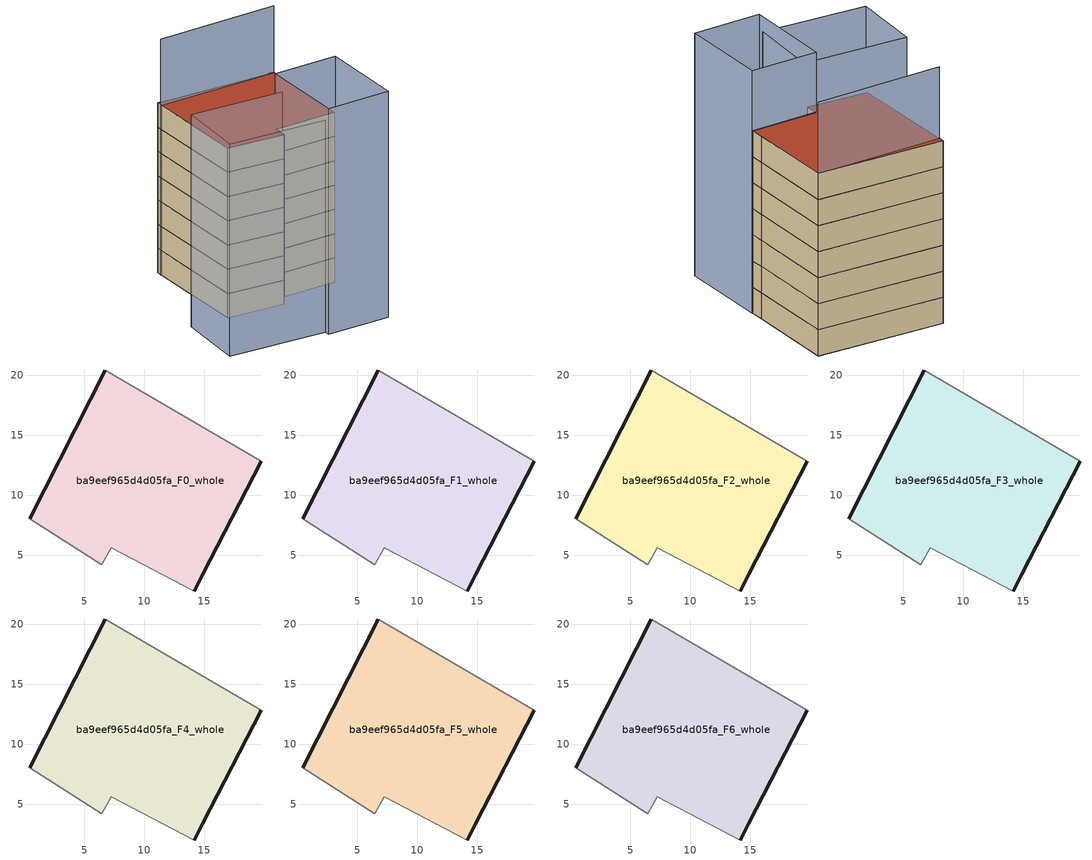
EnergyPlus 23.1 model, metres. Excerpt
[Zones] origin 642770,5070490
ba9eef965d4d05fa_F0_whole
 floor ground (EU_floor_Construction): 14.85,3.41 19.76,12.82 6.75,20.42 0.44,8.02 6.44,4.21 7.24,5.62 14.15,2.01 z0
 wall outside (EU_wall_Construction): 0.44,8.02 6.75,20.42 / 19.76,12.82 14.85,3.41 14.15,2.01 z0:3
 wall adiabatic (EU_wall_Construction): 14.15,2.01 7.24,5.62 6.44,4.21 0.44,8.02 / 6.75,20.42 19.76,12.82 z0:3
ba9eef965d4d05fa_F1_whole
 floor to ba9eef965d4d05fa_F0_whole (EU_floor_Construction): 14.85,3.41 19.75,12.82 6.75,20.42 0.44,8.02 6.44,4.21 7.24,5.62 14.15,2.01 z3
 wall outside (EU_wall_Construction): 0.44,8.02 6.75,20.42 / 19.76,12.82 14.85,3.41 14.15,2.01 z3:6
 wall adiabatic (EU_wall_Construction): 14.15,2.01 7.24,5.62 6.44,4.21 0.44,8.02 / 6.75,20.42 19.76,12.82 z3:6
ba9eef965d4d05fa_F2_whole
 floor to ba9eef965d4d05fa_F1_whole (EU_floor_Construction): 14.85,3.41 19.75,12.82 6.75,20.42 0.44,8.02 6.44,4.21 7.24,5.62 14.15,2.01 z6
 wall outside (EU_wall_Construction): 0.44,8.02 6.75,20.42 / 19.76,12.82 14.85,3.41 14.15,2.01 z6:9
 wall adiabatic (EU_wall_Construction): 14.15,2.01 7.24,5.62 6.44,4.21 0.44,8.02 / 6.75,20.42 19.76,12.82 z6:9
ba9eef965d4d05fa_F3_whole
 floor to ba9eef965d4d05fa_F2_whole (EU_floor_Construction): 14.85,3.41 19.75,12.82 6.75,20.42 0.44,8.02 6.44,4.21 7.24,5.62 14.15,2.01 z9
 wall outside (EU_wall_Construction): 0.44,8.02 6.75,20.42 / 19.76,12.82 14.85,3.41 14.15,2.01 z9:12
 wall adiabatic (EU_wall_Construction): 14.15,2.01 7.24,5.62 6.44,4.21 0.44,8.02 / 6.75,20.42 19.76,12.82 z9:12
ba9eef965d4d05fa_F4_whole
 floor to ba9eef965d4d05fa_F3_whole (EU_floor_Construction): 14.85,3.41 19.75,12.82 6.75,20.42 0.44,8.02 6.44,4.21 7.24,5.62 14.15,2.01 z12
 wall outside (EU_wall_Construction): 0.44,8.02 6.75,20.42 / 19.76,12.82 14.85,3.41 14.15,2.01 z12:15
 wall adiabatic (EU_wall_Construction): 14.15,2.01 7.24,5.62 6.44,4.21 0.44,8.02 / 6.75,20.42 19.76,12.82 z12:15
ba9eef965d4d05fa_F5_whole
 floor to ba9eef965d4d05fa_F4_whole (EU_floor_Construction): 14.85,3.41 19.75,12.82 6.75,20.42 0.44,8.02 6.44,4.21 7.24,5.62 14.15,2.01 z15
 wall outside (EU_wall_Construction): 0.44,8.02 6.75,20.42 / 19.76,12.82 14.85,3.41 14.15,2.01 z15:18
 wall adiabatic (EU_wall_Construction): 14.15,2.01 7.24,5.62 6.44,4.21 0.44,8.02 / 6.75,20.42 19.76,12.82 z15:18
ba9eef965d4d05fa_F6_whole
 floor to ba9eef965d4d05fa_F5_whole (EU_floor_Construction): 14.85,3.41 19.75,12.82 6.75,20.42 0.44,8.02 6.44,4.21 7.24,5.62 14.15,2.01 z18
 wall outside (EU_wall_Construction): 0.44,8.02 6.75,20.42 / 19.76,12.82 14.85,3.41 14.15,2.01 z18:21
 wall adiabatic (EU_wall_Construction): 14.15,2.01 7.24,5.62 6.44,4.21 0.44,8.02 / 6.75,20.42 19.76,12.82 z18:21
 roof outside (EU_roof_Construction): 19.76,12.82 14.85,3.41 14.15,2.01 7.24,5.62 6.44,4.21 0.44,8.02 6.75,20.42 z21
shading: 7.12,5.68 14.19,1.99 / 14.19,1.99 9.24,-7.49 / 9.24,-7.49 2.17,-3.8 / 2.17,-3.8 7.12,5.68 z0:27.9; 2.54,-3.19 -7.93,3.22 / -7.93,3.22 -3.46,10.52 / -3.46,10.52 7.01,4.11 / 7.01,4.11 2.54,-3.19 z0:26.2; 19.76,12.82 6.36,19.79 z0:29.2
[Building]
EU S2 Campaign: North Axis=0; Terrain=City; Solar Distribution=FullExterior
[Site:Location]
Lyon-Bron: Latitude=45.75; Longitude=5; Time Zone=1; Elevation=198
[SizingPeriod:WeatherFileDays]
AnnualSizingPeriod: Begin Month=1; Begin Day of Month=1; End Month=12; End Day of Month=31; Day of Week for Start Day=Monday; Use Weather File Daylight Saving Period=No; Use Weather File Rain and Snow Indicators=No
[MATERIAL]
EU_InternalMass_Material: Roughness=MediumRough; Thickness=0.1; Conductivity=1; Density=1800; Specific Heat=900; Thermal Absorptance=0.9; Solar Absorptance=0.7; Visible Absorptance=0.7
[MATERIAL:NOMASS] Roughness=MediumRough; Thermal Absorptance=0.9; Solar Absorptance=0.7; Visible Absorptance=0.7
Name | Thermal Resistance
EU_wall_NoMass | 0.776494
EU_roof_NoMass | 0.486893
EU_floor_NoMass | 0.421597
[CONSTRUCTION]
EU_wall_Construction: EU_wall_NoMass
EU_roof_Construction: EU_roof_NoMass
EU_floor_Construction: EU_floor_NoMass
EU_InternalMass_Construction: EU_InternalMass_Material
[ZONE] Type=1; Multiplier=1; Ceiling Height=autocalculate; Floor Area=autocalculate; Part of Total Floor Area=Yes
Name | Volume
ba9eef965d4d05fa_F0_whole | 591.677
ba9eef965d4d05fa_F1_whole; ba9eef965d4d05fa_F2_whole; ba9eef965d4d05fa_F3_whole; ba9eef965d4d05fa_F4_whole; ba9eef965d4d05fa_F5_whole; ba9eef965d4d05fa_F6_whole | 591.678
[INTERNALMASS] Construction=EU_InternalMass_Construction; Surface Area=197.226
Name | Zone or ZoneList
ba9eef965d4d05fa_F0_whole_EU_InternalMass | ba9eef965d4d05fa_F0_whole
ba9eef965d4d05fa_F1_whole_EU_InternalMass | ba9eef965d4d05fa_F1_whole
ba9eef965d4d05fa_F2_whole_EU_InternalMass | ba9eef965d4d05fa_F2_whole
ba9eef965d4d05fa_F3_whole_EU_InternalMass | ba9eef965d4d05fa_F3_whole
ba9eef965d4d05fa_F4_whole_EU_InternalMass | ba9eef965d4d05fa_F4_whole
ba9eef965d4d05fa_F5_whole_EU_InternalMass | ba9eef965d4d05fa_F5_whole
ba9eef965d4d05fa_F6_whole_EU_InternalMass | ba9eef965d4d05fa_F6_whole
[OTHEREQUIPMENT] Fuel Type=Electricity; Design Level Calculation Method=Watts/Area; Power per Zone Floor Area=1; Fraction Latent=0; Fraction Radiant=0; Fraction Lost=0; Carbon Dioxide Generation Rate=0; EndUse Subcategory=EU_Step8_InternalGains
Name | Zone or ZoneList or Space or SpaceList | Schedule
EU_Step8_InternalGain_ba9eef965d4d05fa_F0_whole_f000 | ba9eef965d4d05fa_F0_whole | EU_Step8_GainSchedule_ba9eef965d4d05fa_F0_whole_f000
EU_Step8_InternalGain_ba9eef965d4d05fa_F1_whole_f000 | ba9eef965d4d05fa_F1_whole | EU_Step8_GainSchedule_ba9eef965d4d05fa_F1_whole_f000
EU_Step8_InternalGain_ba9eef965d4d05fa_F2_whole_f000 | ba9eef965d4d05fa_F2_whole | EU_Step8_GainSchedule_ba9eef965d4d05fa_F2_whole_f000
EU_Step8_InternalGain_ba9eef965d4d05fa_F3_whole_f000 | ba9eef965d4d05fa_F3_whole | EU_Step8_GainSchedule_ba9eef965d4d05fa_F3_whole_f000
EU_Step8_InternalGain_ba9eef965d4d05fa_F4_whole_f000 | ba9eef965d4d05fa_F4_whole | EU_Step8_GainSchedule_ba9eef965d4d05fa_F4_whole_f000
EU_Step8_InternalGain_ba9eef965d4d05fa_F5_whole_f000 | ba9eef965d4d05fa_F5_whole | EU_Step8_GainSchedule_ba9eef965d4d05fa_F5_whole_f000
EU_Step8_InternalGain_ba9eef965d4d05fa_F6_whole_f000 | ba9eef965d4d05fa_F6_whole | EU_Step8_GainSchedule_ba9eef965d4d05fa_F6_whole_f000
[ZONEVENTILATION:DESIGNFLOWRATE] Schedule=EU_AlwaysOn; Design Flow Rate Calculation Method=AirChanges/Hour; Air Changes per Hour=0.693814; Ventilation Type=Natural; Fan Pressure Rise=0; Fan Total Efficiency=1; Constant Term Coefficient=1; Temperature Term Coefficient=0; Velocity Term Coefficient=0; Velocity Squared Term Coefficient=0; Minimum Indoor Temperature=-100; Maximum Indoor Temperature=100; Delta Temperature=-100; Minimum Outdoor Temperature=-100; Maximum Outdoor Temperature=100; Maximum Wind Speed=40
Name | Zone or ZoneList or Space or SpaceList
EU_ConstantAir_ba9eef965d4d05fa_F0_whole | ba9eef965d4d05fa_F0_whole
EU_ConstantAir_ba9eef965d4d05fa_F1_whole | ba9eef965d4d05fa_F1_whole
EU_ConstantAir_ba9eef965d4d05fa_F2_whole | ba9eef965d4d05fa_F2_whole
EU_ConstantAir_ba9eef965d4d05fa_F3_whole | ba9eef965d4d05fa_F3_whole
EU_ConstantAir_ba9eef965d4d05fa_F4_whole | ba9eef965d4d05fa_F4_whole
EU_ConstantAir_ba9eef965d4d05fa_F5_whole | ba9eef965d4d05fa_F5_whole
EU_ConstantAir_ba9eef965d4d05fa_F6_whole | ba9eef965d4d05fa_F6_whole
[HVACTEMPLATE:THERMOSTAT] Constant Heating Setpoint=20; Constant Cooling Setpoint=50
EU_HeatOnly_ba9eef965d4d05fa_F0_whole; EU_HeatOnly_ba9eef965d4d05fa_F1_whole; EU_HeatOnly_ba9eef965d4d05fa_F2_whole; EU_HeatOnly_ba9eef965d4d05fa_F3_whole; EU_HeatOnly_ba9eef965d4d05fa_F4_whole; EU_HeatOnly_ba9eef965d4d05fa_F5_whole; EU_HeatOnly_ba9eef965d4d05fa_F6_whole
[HVACTEMPLATE:ZONE:IDEALLOADSAIRSYSTEM] System Availability Schedule=EU_AlwaysOn; Maximum Heating Supply Air Temperature=50; Minimum Cooling Supply Air Temperature=13; Maximum Heating Supply Air Humidity Ratio=0.0156; Minimum Cooling Supply Air Humidity Ratio=0.0077; Heating Limit=NoLimit; Cooling Limit=NoLimit; Heating Availability Schedule=EU_AlwaysOn; Cooling Availability Schedule=EU_CoolingOff; Dehumidification Control Type=ConstantSensibleHeatRatio; Cooling Sensible Heat Ratio=0.7; Dehumidification Setpoint=60; Humidification Control Type=None; Humidification Setpoint=30; Outdoor Air Method=None; Outdoor Air Flow Rate per Person=0.00944; Outdoor Air Flow Rate per Zone Floor Area=0; Outdoor Air Flow Rate per Zone=0; Demand Controlled Ventilation Type=None; Outdoor Air Economizer Type=NoEconomizer; Heat Recovery Type=None; Sensible Heat Recovery Effectiveness=0.7; Latent Heat Recovery Effectiveness=0.65
Name | Template Thermostat
ba9eef965d4d05fa_F0_whole | EU_HeatOnly_ba9eef965d4d05fa_F0_whole
ba9eef965d4d05fa_F1_whole | EU_HeatOnly_ba9eef965d4d05fa_F1_whole
ba9eef965d4d05fa_F2_whole | EU_HeatOnly_ba9eef965d4d05fa_F2_whole
ba9eef965d4d05fa_F3_whole | EU_HeatOnly_ba9eef965d4d05fa_F3_whole
ba9eef965d4d05fa_F4_whole | EU_HeatOnly_ba9eef965d4d05fa_F4_whole
ba9eef965d4d05fa_F5_whole | EU_HeatOnly_ba9eef965d4d05fa_F5_whole
ba9eef965d4d05fa_F6_whole | EU_HeatOnly_ba9eef965d4d05fa_F6_whole
[SIZING:ZONE] Zone Cooling Design Supply Air Temperature Input Method=SupplyAirTemperature; Zone Cooling Design Supply Air Temperature=13; Zone Heating Design Supply Air Temperature Input Method=SupplyAirTemperature; Zone Heating Design Supply Air Temperature=50; Zone Cooling Design Supply Air Humidity Ratio=0.008; Zone Heating Design Supply Air Humidity Ratio=0.008; Cooling Design Air Flow Method=DesignDay; Cooling Design Air Flow Rate=0; Cooling Minimum Air Flow per Zone Floor Area=0.000762; Cooling Minimum Air Flow=0; Cooling Minimum Air Flow Fraction=0.2; Heating Design Air Flow Method=DesignDay; Heating Design Air Flow Rate=0; Heating Maximum Air Flow per Zone Floor Area=0.002032; Heating Maximum Air Flow=0.141576; Heating Maximum Air Flow Fraction=0.3; Account for Dedicated Outdoor Air System=No; Dedicated Outdoor Air System Control Strategy=NeutralSupplyAir; Dedicated Outdoor Air Low Setpoint Temperature for Design=autosize; Dedicated Outdoor Air High Setpoint Temperature for Design=autosize; Zone Load Sizing Method=Sensible Load Only No Latent Load; Zone Latent Cooling Design Supply Air Humidity Ratio Input Method=HumidityRatioDifference; Zone Cooling Design Supply Air Humidity Ratio Difference=0.005; Zone Latent Heating Design Supply Air Humidity Ratio Input Method=HumidityRatioDifference; Zone Humidification Design Supply Air Humidity Ratio Difference=0.005
ba9eef965d4d05fa_F0_whole; ba9eef965d4d05fa_F1_whole; ba9eef965d4d05fa_F2_whole; ba9eef965d4d05fa_F3_whole; ba9eef965d4d05fa_F4_whole; ba9eef965d4d05fa_F5_whole; ba9eef965d4d05fa_F6_whole
[SCHEDULE:CONSTANT]
Name | Hourly Value
EU_AlwaysOn | 1
EU_CoolingOff | 0
[SCHEDULE:FILE] Column Number=1; Rows to Skip at Top=0; Number of Hours of Data=8760; Column Separator=Comma; Interpolate to Timestep=No; Minutes per Item=60; Adjust Schedule for Daylight Savings=Yes
Name | File
EU_Step8_GainSchedule_ba9eef965d4d05fa_F0_whole_f000 | ../../schedules/ba9eef965d4d05fa/ba9eef965d4d05fa_F0_whole_f000_gain.csv
EU_Step8_GainSchedule_ba9eef965d4d05fa_F1_whole_f000 | ../../schedules/ba9eef965d4d05fa/ba9eef965d4d05fa_F1_whole_f000_gain.csv
EU_Step8_GainSchedule_ba9eef965d4d05fa_F2_whole_f000 | ../../schedules/ba9eef965d4d05fa/ba9eef965d4d05fa_F2_whole_f000_gain.csv
EU_Step8_GainSchedule_ba9eef965d4d05fa_F3_whole_f000 | ../../schedules/ba9eef965d4d05fa/ba9eef965d4d05fa_F3_whole_f000_gain.csv
EU_Step8_GainSchedule_ba9eef965d4d05fa_F4_whole_f000 | ../../schedules/ba9eef965d4d05fa/ba9eef965d4d05fa_F4_whole_f000_gain.csv
EU_Step8_GainSchedule_ba9eef965d4d05fa_F5_whole_f000 | ../../schedules/ba9eef965d4d05fa/ba9eef965d4d05fa_F5_whole_f000_gain.csv
EU_Step8_GainSchedule_ba9eef965d4d05fa_F6_whole_f000 | ../../schedules/ba9eef965d4d05fa/ba9eef965d4d05fa_F6_whole_f000_gain.csv
